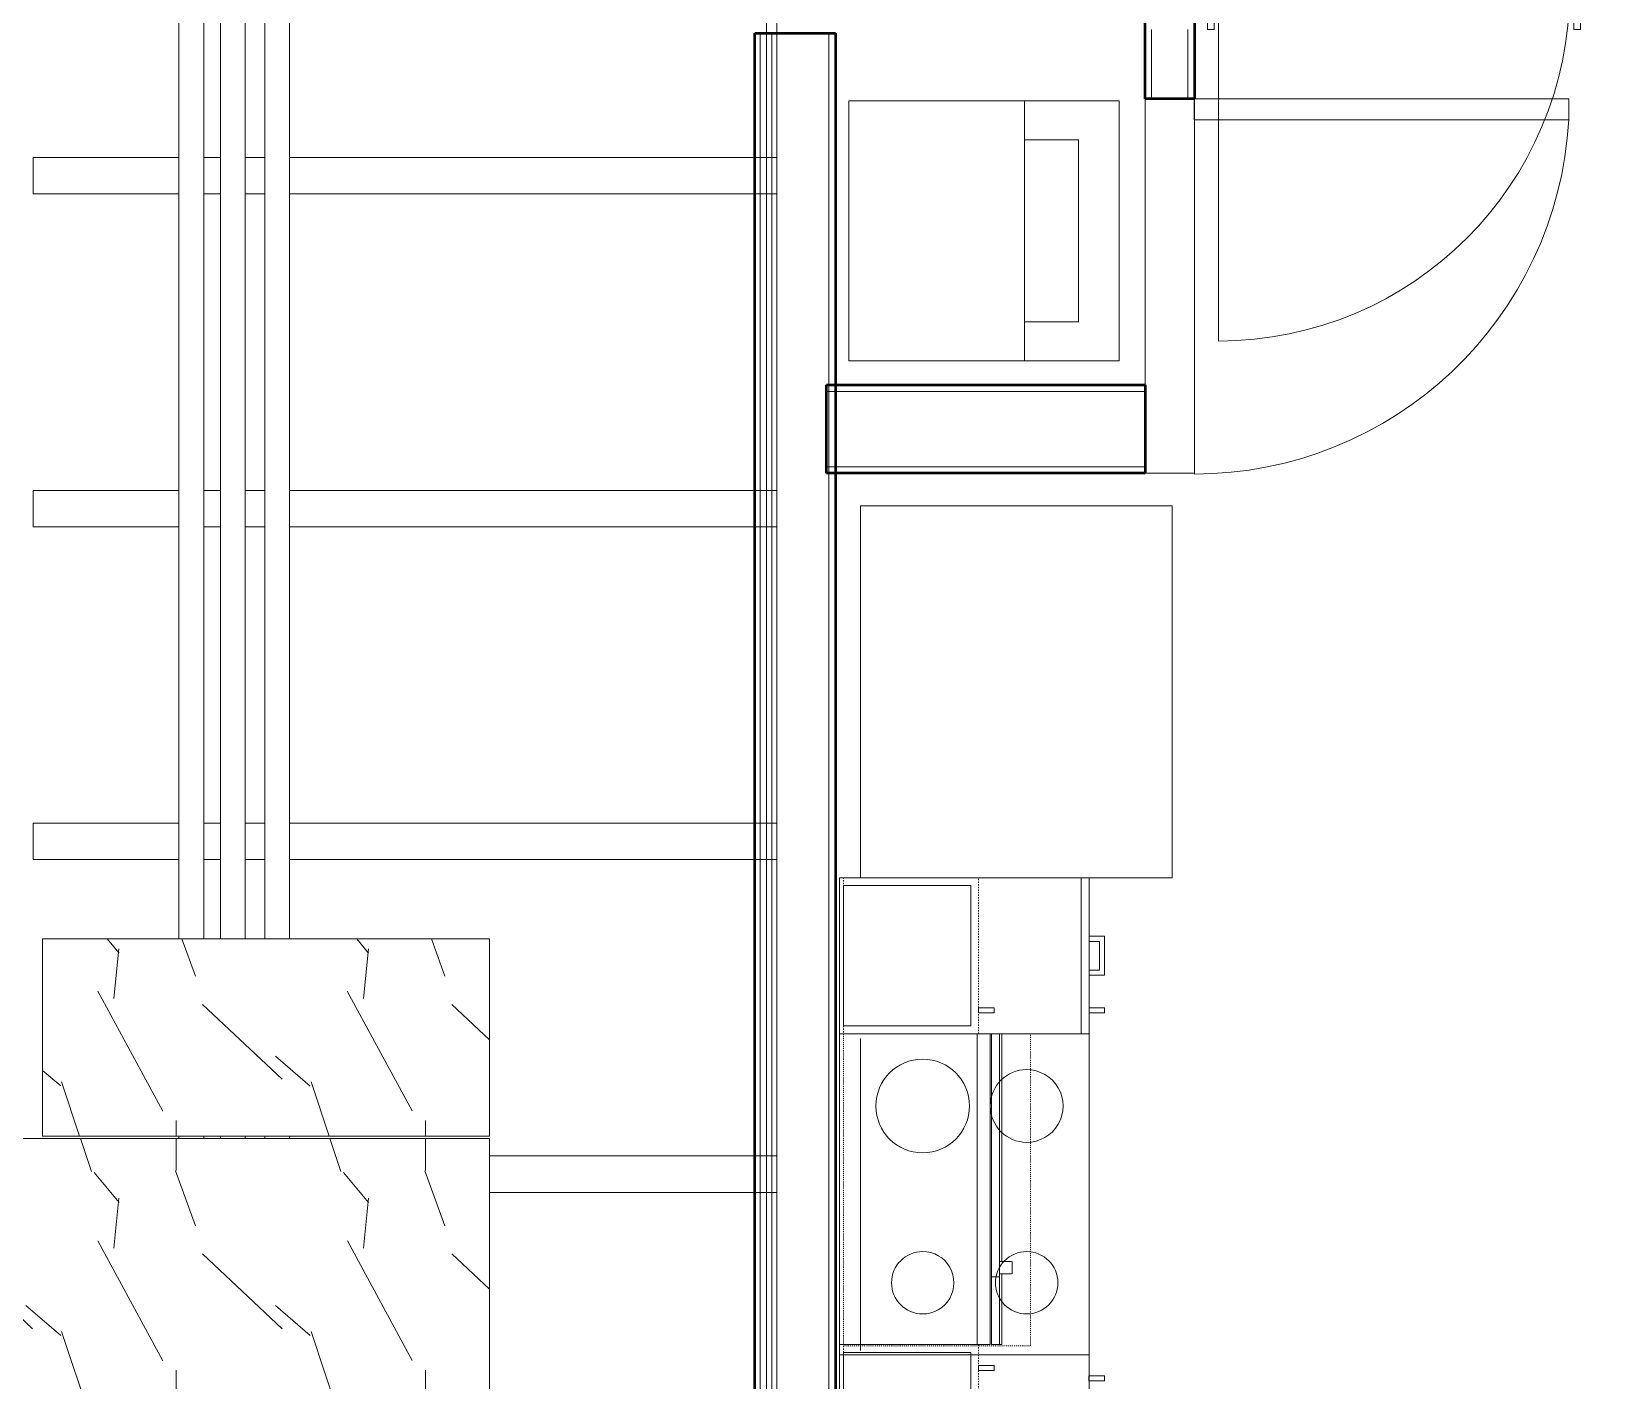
# Model space of a CAD drawing. Header units: inches. Extents: x -4218 to -1830, y 9767 to 12426.
# Drawn here: x -3479.4 to -3328.6, y 10683.9 to 10813.7 of the extents above; entities that cross this region are included whole.
import ezdxf

# ---------------------------------------------------------------- set-up
doc = ezdxf.new("R2010")
doc.units = ezdxf.units.IN
doc.header["$MEASUREMENT"] = 0
doc.linetypes.add('Dash', pattern=[0.25, 0.125, -0.125])
doc.linetypes.add('Overhead', pattern=[0.15625, 0.09375, -0.0625])
for name, color, linetype, lineweight in [('0-1', 7, 'Continuous', 5), ('0-2', 10, 'Continuous', 9), ('A-CLNG-2', 10, 'Continuous', 9), ('A-CLNG-PATT-1', 71, 'Continuous', 13), ('A-DOOR-1', 10, 'Continuous', 9), ('A-DOOR-2', 50, 'Continuous', 20), ('A-DOOR-4', 31, 'Continuous', 9), ('A-DOOR-6', 31, 'Continuous', 20), ('A-DOOR-FRAM', 31, 'Continuous', 9), ('A-DOOR-FRAM-4', 31, 'Continuous', 20), ('A-DOOR-GLAZ', 31, 'Continuous', 9), ('A-FLOR-4', 192, 'Continuous', 9), ('A-WALL-1', 7, 'Continuous', 50), ('A-WALL-2', 250, 'Continuous', 13), ('A-WALL-3', 10, 'Continuous', 9), ('A-WALL-4', 252, 'Continuous', 9), ('A-WALL-7', 113, 'Continuous', 9), ('I-WALL-1', 7, 'Continuous', 50), ('I-WALL-3', 252, 'Continuous', 9), ('P-PIPE-1', 10, 'Continuous', 9), ('P-SANR-FIXT-1', 10, 'Continuous', 9), ('Q-CASE-1', 252, 'Continuous', 9), ('Q-CASE-2', 10, 'Continuous', 9), ('Q-CASE-3', 253, 'Continuous', 9), ('Q-CASE-4', 252, 'Dash', 9), ('Q-CASE-7', 253, 'Dash', 9), ('Q-SPCQ-1', 10, 'Continuous', 9), ('Q-SPCQ-2', 91, 'Overhead', 9), ('S-BEAM', 12, 'Continuous', 9)]:
    doc.layers.add(name, color=color, linetype=linetype, lineweight=lineweight)

# ---------------------------------------------------------------- blocks, each defined once
blk = doc.blocks.new('Refrigerator_-_Side-by-Side_6047 - 36_ X 30_-1372843-BACKGROUND - RCP - 1ST FLOOR')
at = {"layer": 'Q-SPCQ-1'}
for p, q in [((-17.88, 15.58), (17.87, 15.58)), ((-17.88, -14.42), (-17.88, 15.58)), ((17.87, 15.58), (17.87, -14.42)), ((17.87, -14.42), (-17.88, -14.42))]:
    blk.add_line(p, q, dxfattribs=at)
blk = doc.blocks.new('Range - 24_ x 30_-2806124-BACKGROUND - RCP - 1ST FLOOR')
at = {"layer": 'Q-SPCQ-1'}
blk.add_line((0, -22), (30, -22), dxfattribs=at)
for centre, radius, start, end in [((6.5, -6), 3.5, 360, 180), ((23.5, -6), 3, 0, 180), ((6.5, -6), 3.5, 180, 0), ((23.5, -6), 3, 180, 0), ((6.5, -16), 4.5, 0, 180), ((23.5, -16), 3, 360, 180), ((6.5, -16), 4.5, 180, 0), ((23.5, -16), 3, 180, 0)]:
    blk.add_arc(centre, radius, start, end, dxfattribs=at)
blk = doc.blocks.new('300 Series Wall Hung Cabinet_301 - 12_ x 27_-2528054-BACKGROUND - RCP - 1ST FLOOR')
at = {"layer": 'Q-CASE-1'}
for p, q in [((-3.51, 14.69), (-4, 14.69)), ((-4, 14.69), (-4, 13.19)), ((-3.51, 13.19), (-3.51, 14.69)), ((-5.25, 0.19), (-5.25, 12.44)), ((-5.25, 12.44), (5.25, 12.44)), ((-4, 13.19), (-3.51, 13.19)), ((5.25, 12.44), (5.25, 0.19))]:
    blk.add_line(p, q, dxfattribs=at)
at = {"layer": 'Q-CASE-3'}
blk.add_line((5.25, 0.19), (-5.25, 0.19), dxfattribs=at)
at = {"layer": 'Q-CASE-4'}
for p, q in [((-6, 0.19), (-6, 13.19)), ((-6, 13.19), (6, 13.19)), ((6, 13.19), (6, 0.19))]:
    blk.add_line(p, q, dxfattribs=at)
at = {"layer": 'Q-CASE-7'}
blk.add_line((6, 0.19), (-6, 0.19), dxfattribs=at)
blk = doc.blocks.new('30quot_MicrowaveVent_11166 - 70cm miele oven-V111-BACKGROUND - RCP - 1ST FLOOR')
at = {"layer": 'Q-CASE-1'}
for p, q in [((8.88, 16.6), (7.69, 16.6)), ((7.69, 15.6), (-14.2, 15.6)), ((-14.2, 15.6), (-14.2, 15.39)), ((9.18, 15.39), (-14.2, 15.39)), ((-14.2, 15.39), (-14.2, 14.61)), ((7.69, 16.55), (7.69, 15.39)), ((8.88, 15.39), (8.88, 16.55)), ((15.68, 15.6), (8.88, 15.6)), ((9.18, 15.39), (9.18, 14.61)), ((15.68, 15.39), (9.18, 15.39)), ((9.18, 15.39), (9.18, 14.61)), ((15.68, 15.39), (15.68, 15.6)), ((15.68, 15.39), (15.68, 14.61)), ((-14.2, 14.61), (9.18, 14.61)), ((-14.2, 14.49), (-14.2, 13.23)), ((15.68, 14.49), (-14.2, 14.49)), ((9.18, 14.61), (15.68, 14.61)), ((15.68, 13.23), (15.68, 14.49)), ((-14.2, 13.23), (-14.2, 0.37)), ((-14.2, 13.23), (15.68, 13.23)), ((15.68, 0.37), (15.68, 13.23))]:
    blk.add_line(p, q, dxfattribs=at)
at = {"layer": 'Q-CASE-3'}
for p, q in [((-14.2, 0.37), (-14.2, 0)), ((15.68, 0), (15.68, 0.37)), ((-14.2, 0), (15.68, 0))]:
    blk.add_line(p, q, dxfattribs=at)
blk = doc.blocks.new('SWING - SINGLE - FLUSH - 36_ x 80_ - OFFSET PIVOT DOOR AT MAGIC PAK AND WASHER_DRYER-3199415-BACKGROUND - RCP - 1ST FLOOR')
at = {"layer": 'A-DOOR-1'}
blk.add_arc((18, -2.37), 36.07, 180, 266.8211, dxfattribs=at)
at = {"layer": 'A-DOOR-2'}
for p, q in [((16, -2.37), (16, -38.39)), ((18, -2.37), (16, -2.37)), ((18, -2.37), (18, -38.39)), ((18, -38.39), (16, -38.39))]:
    blk.add_line(p, q, dxfattribs=at)
blk = doc.blocks.new('Stacked Washer and Dryer - 26_x25_ - Private-1372850-BACKGROUND - RCP - 1ST FLOOR')
at = {"layer": 'P-SANR-FIXT-1'}
for p, q in [((26, 12.5), (0, 12.5)), ((0, -12.5), (0, 12.5)), ((16.90625, -12.5), (16.90625, 12.5)), ((26, 12.5), (26, -12.5)), ((22.09375, 8.75), (16.90625, 8.75)), ((22.09375, -8.75), (22.09375, 8.75)), ((16.90625, -8.75), (22.09375, -8.75)), ((0, -12.5), (26, -12.5))]:
    blk.add_line(p, q, dxfattribs=at)
blk = doc.blocks.new('Base Cabinet Corner 197 - Base Cabinet Corner 197-2569781-BACKGROUND - RCP - 1ST FLOOR')
at = {"layer": 'Q-CASE-2'}
for p, q in [((0.74, 36), (-23.26, 36)), ((-23.26, 36), (-23.26, 0)), ((0.74, 23.25), (0.74, 36)), ((0.74, 24), (0.74, 36)), ((0.73, 34), (0.73, 33.51)), ((2.23, 34), (0.73, 34)), ((0.73, 33.51), (2.23, 33.51)), ((2.23, 33.51), (2.23, 34)), ((10.73, 25.5), (10.24, 25.5)), ((10.24, 25.5), (10.24, 24)), ((10.73, 24), (10.73, 25.5)), ((12.74, 24), (0.74, 24)), ((0.74, 23.25), (0.74, 24)), ((12.74, 23.25), (0.74, 23.25)), ((10.24, 24), (10.73, 24)), ((12.74, 0), (12.74, 24)), ((-23.26, 0), (12.74, 0))]:
    blk.add_line(p, q, dxfattribs=at)
blk = doc.blocks.new('300 Series Wall Hung Cabinet_301 - 15_ x 27_-2760267-BACKGROUND - RCP - 1ST FLOOR')
at = {"layer": 'Q-CASE-1'}
for p, q in [((-6.75, -12.44), (-6.75, -0.19)), ((6.75, -0.19), (6.75, -12.44)), ((6.75, -12.44), (-6.75, -12.44)), ((-5.01, -13.19), (-5.5, -13.19)), ((-5.5, -13.19), (-5.5, -14.69)), ((-5.01, -14.69), (-5.01, -13.19)), ((-5.5, -14.69), (-5.01, -14.69))]:
    blk.add_line(p, q, dxfattribs=at)
at = {"layer": 'Q-CASE-3'}
blk.add_line((-6.75, -0.19), (6.75, -0.19), dxfattribs=at)
at = {"layer": 'Q-CASE-4'}
for p, q in [((-7.5, -0.19), (-7.5, -13.19)), ((7.5, -1.81), (7.5, -0.19)), ((-7.5, -13.19), (7.5, -13.19))]:
    blk.add_line(p, q, dxfattribs=at)
at = {"layer": 'Q-CASE-7'}
for p, q in [((7.5, -0.19), (-7.5, -0.19)), ((7.5, -13.19), (7.5, -1.81))]:
    blk.add_line(p, q, dxfattribs=at)
blk = doc.blocks.new('Single Door 1 Drawer 211 - 211 Base Cabinet Single Door1 Drawer 15_-2709781-BACKGROUND - RCP - 1ST FLOOR')
at = {"layer": 'Q-CASE-2'}
for p, q in [((-5.64, 24), (-5.64, 25.5)), ((-5.64, 25.5), (-1.89, 25.5)), ((-2.39, 25), (-5.14, 25)), ((-5.14, 24), (-5.14, 25)), ((-2.39, 24), (-2.39, 25)), ((-1.89, 25.5), (-1.89, 24)), ((1.73, 25.5), (1.24, 25.5)), ((1.24, 25.5), (1.24, 24)), ((1.73, 24), (1.73, 25.5)), ((-11.26, 24), (3.74, 24)), ((-11.26, 23.25), (-11.26, 24)), ((3.74, 23.25), (-11.26, 23.25)), ((-11.26, 23.25), (-11.26, 0)), ((-5.64, 24), (-5.14, 24)), ((-1.89, 24), (-2.39, 24)), ((1.24, 24), (1.73, 24)), ((3.74, 24), (3.74, 23.25)), ((3.74, 0), (3.74, 23.25)), ((-11.26, 0), (3.74, 0))]:
    blk.add_line(p, q, dxfattribs=at)
blk = doc.blocks.new('Range_Hood_386 - 30_ Wide-V94-BACKGROUND - RCP - 1ST FLOOR')
at = {"layer": 'Q-SPCQ-2'}
for p, q in [((15, 6), (-15, 6)), ((-15, 6), (-15, -12)), ((15, -12), (15, 6)), ((-15, -12), (15, -12))]:
    blk.add_line(p, q, dxfattribs=at)
blk = doc.blocks.new('CTR - 1st Phase - Unit Layouts_rvt-1-BACKGROUND - RCP - 1ST FLOOR')
at = {"layer": 'A-WALL-1'}
for p, q in [((-3372.27, 10807.18), (-3372.27, 10814.49)), ((-3367.52, 10814.49), (-3367.52, 10807.18)), ((-3367.52, 10807.18), (-3372.27, 10807.18))]:
    blk.add_line(p, q, dxfattribs=at)
at = {"layer": 'A-WALL-2'}
for p, q in [((-3371.65, 10813.86), (-3371.65, 10807.18)), ((-3368.15, 10813.86), (-3368.15, 10807.18)), ((-3372.27, 10779.05), (-3402.92, 10779.05)), ((-3372.27, 10771.8), (-3402.92, 10771.8))]:
    blk.add_line(p, q, dxfattribs=at)
at = {"layer": 'A-WALL-3'}
for p, q in [((-3372.27, 10807.18), (-3372.27, 10779.68)), ((-3367.52, 10771.18), (-3367.52, 10807.18)), ((-3367.52, 10771.18), (-3372.27, 10771.18))]:
    blk.add_line(p, q, dxfattribs=at)
at = {"layer": 'A-WALL-4'}
for p, q in [((-3368.15, 10807.18), (-3372.27, 10807.18)), ((-3367.52, 10807.18), (-3368.12, 10807.18)), ((-3372.27, 10779.68), (-3372.27, 10771.18))]:
    blk.add_line(p, q, dxfattribs=at)
at = {"layer": 'A-WALL-7'}
for p, q in [((-3399.65, 10732.3), (-3401.65, 10732.3)), ((-3401.65, 10732.3), (-3401.65, 10650.41)), ((-3401.65, 10650.41), (-3401.65, 10732.3)), ((-3401.65, 10732.3), (-3399.65, 10732.3)), ((-3377.65, 10732.3), (-3399.65, 10732.3)), ((-3377.65, 10726.67), (-3377.65, 10732.3)), ((-3377.65, 10732.3), (-3377.65, 10726.67)), ((-3377.65, 10726.17), (-3377.65, 10726.67)), ((-3377.65, 10723.42), (-3377.65, 10726.17)), ((-3377.65, 10726.17), (-3377.65, 10723.42)), ((-3377.65, 10722.92), (-3377.65, 10723.42)), ((-3377.65, 10719.8), (-3377.65, 10722.92)), ((-3377.65, 10722.92), (-3377.65, 10719.8)), ((-3377.65, 10719.31), (-3377.65, 10719.8)), ((-3377.65, 10684.41), (-3377.65, 10719.31)), ((-3377.65, 10719.31), (-3377.65, 10684.41))]:
    blk.add_line(p, q, dxfattribs=at)
at = {"layer": 'I-WALL-1'}
for p, q in [((-3402.92, 10779.68), (-3372.27, 10779.68)), ((-3402.92, 10771.18), (-3402.92, 10779.68)), ((-3372.27, 10779.68), (-3372.27, 10771.18)), ((-3372.27, 10771.18), (-3402.92, 10771.18))]:
    blk.add_line(p, q, dxfattribs=at)
at = {"layer": '0-2'}
for name, p in [('Stacked Washer and Dryer - 26_x25_ - Private-1372850-BACKGROUND - RCP - 1ST FLOOR', (-3400.77, 10794.49)), ('Base Cabinet Corner 197 - Base Cabinet Corner 197-2569781-BACKGROUND - RCP - 1ST FLOOR', (-3378.39, 10650.41))]:
    blk.add_blockref(name, p, dxfattribs=at)
for name, p, rotation in [('SWING - SINGLE - FLUSH - 36_ x 80_ - OFFSET PIVOT DOOR AT MAGIC PAK AND WASHER_DRYER-3199415-BACKGROUND - RCP - 1ST FLOOR', (-3369.9, 10789.18), 89.99999999996366), ('Refrigerator_-_Side-by-Side_6047 - 36_ X 30_-1372843-BACKGROUND - RCP - 1ST FLOOR', (-3385.23, 10750.17), 269.9999999999548), ('Single Door 1 Drawer 211 - 211 Base Cabinet Single Door1 Drawer 15_-2709781-BACKGROUND - RCP - 1ST FLOOR', (-3401.65, 10721.03), 269.9999999999845), ('300 Series Wall Hung Cabinet_301 - 15_ x 27_-2760267-BACKGROUND - RCP - 1ST FLOOR', (-3401.46, 10724.8), 89.9999999999813), ('30quot_MicrowaveVent_11166 - 70cm miele oven-V111-BACKGROUND - RCP - 1ST FLOOR', (-3401.65, 10703.09), 269.9999999999793), ('Range_Hood_386 - 30_ Wide-V94-BACKGROUND - RCP - 1ST FLOOR', (-3389.27, 10702.3), 269.999999999968), ('Range - 24_ x 30_-2806124-BACKGROUND - RCP - 1ST FLOOR', (-3377.65, 10716.85), 269.9999999999595), ('300 Series Wall Hung Cabinet_301 - 12_ x 27_-2528054-BACKGROUND - RCP - 1ST FLOOR', (-3401.46, 10681.41), 269.9999999999813)]:
    blk.add_blockref(name, p, dxfattribs=dict(at, rotation=rotation))
blk = doc.blocks.new('CTR - 1st Phase - Common Walls_rvt-1-BACKGROUND - RCP - 1ST FLOOR')
at = {"layer": 'A-CLNG-PATT-1'}
h = blk.add_hatch(dxfattribs=at)
h.set_pattern_fill('FP_2', color=256, style=0, pattern_type=2)
h.set_pattern_definition([(108.435, (6.24, 0), (-23.9995167, 47.999875), [9.107, -66.787]), (139.399, (3.36, 8.64), (-144.0005735, 119.9994401), [4.425, -216.844]), (136.848, (24, 11.52), (-360.00235884, 335.99803914), [10.527, -515.834]), (109.983, (16.32, 18.72), (-71.99926767, 192.0004429), [5.618, -275.295]), (90, (14.4, 0), (-24, 24), [4.8, -19.2]), (118.443, (14.4, 4.8), (168.000806133, -311.999948405), [13.101, -641.971]), (84.289, (8.16, 16.32), (-24.00143285, -215.9997167), [4.824, -236.373]), (129.806, (8.64, 21.12), (96.0006462, -119.9991583), [3.749, -183.697])])
h.paths.add_polyline_path([(-3498.84, 10649.86), (-3435.32, 10649.86), (-3435.32, 10668.81), (-3497.3, 10668.81), (-3497.3, 10666.89), (-3498.93, 10666.89), (-3498.93, 10649.86)], flags=0)
h.paths.add_polyline_path([(-3498.93, 10669.06), (-3435.32, 10669.06), (-3435.32, 10707.21), (-3498.93, 10707.21), (-3498.93, 10706.89), (-3497.3, 10706.89), (-3497.3, 10704.89), (-3498.93, 10704.89), (-3498.93, 10702.82)], flags=0)
h.paths.add_polyline_path([(-3478.3, 10707.46), (-3435.32, 10707.46), (-3435.32, 10726.41), (-3478.3, 10726.41), (-3478.3, 10712.68)], flags=0)
at = {"layer": 'A-CLNG-2'}
for p, q in [((-3478.3, 10707.46), (-3478.3, 10726.41)), ((-3478.3, 10726.41), (-3435.32, 10726.41)), ((-3435.32, 10726.41), (-3435.32, 10707.46)), ((-3497.55, 10707.21), (-3435.32, 10707.21)), ((-3435.32, 10707.46), (-3478.3, 10707.46)), ((-3435.32, 10707.21), (-3435.32, 10669.06))]:
    blk.add_line(p, q, dxfattribs=at)
at = {"layer": 'A-WALL-2'}
for p, q in [((-3409.3, 10813.49), (-3409.3, 10450.91)), ((-3408.67, 10813.49), (-3408.67, 10451.54)), ((-3408.17, 10813.49), (-3408.17, 10452.04)), ((-3402.67, 10813.49), (-3402.67, 10457.54))]:
    blk.add_line(p, q, dxfattribs=at)
at = {"layer": 'I-WALL-1'}
for p, q in [((-3409.8, 10450.41), (-3409.8, 10813.49)), ((-3409.8, 10813.49), (-3402.05, 10813.49)), ((-3402.05, 10813.49), (-3402.05, 10458.16))]:
    blk.add_line(p, q, dxfattribs=at)
at = {"layer": 'I-WALL-3'}
for p in [(-3409.8, 10450.41), (-3407.67, 10813.49)]:
    blk.add_line(p, (-3409.8, 10813.49), dxfattribs=at)
at = {"layer": 'P-PIPE-1'}
for p, q in [((-3465.19, 10726.41), (-3465.19, 10949.97)), ((-3462.81, 10949.97), (-3462.81, 10726.41)), ((-3461.19, 10726.41), (-3461.19, 10949.97)), ((-3458.81, 10949.97), (-3458.81, 10726.41)), ((-3456.94, 10726.41), (-3456.94, 10949.97)), ((-3454.57, 10949.97), (-3454.57, 10726.41)), ((-3465.19, 10707.21), (-3465.19, 10707.46)), ((-3462.81, 10707.46), (-3462.81, 10707.21)), ((-3461.19, 10707.21), (-3461.19, 10707.46)), ((-3458.81, 10707.46), (-3458.81, 10707.21)), ((-3456.94, 10707.21), (-3456.94, 10707.46)), ((-3454.57, 10707.46), (-3454.57, 10707.21))]:
    blk.add_line(p, q, dxfattribs=at)
blk = doc.blocks.new('Door-Inswing-Andersen-400_Series-Single - 3_ 0-1_8_ x 7_ 11 1_2_ - 1ST FLOOR-2896445-BACKGROUND - RCP - 1ST FLOOR')
at = {"layer": 'A-DOOR-4'}
blk.add_line((16.87, 0.53), (16.87, 34.28), dxfattribs=at)
blk.add_arc((16.87, 0.53), 33.75, 90, 180, dxfattribs=at)
at = {"layer": 'A-DOOR-6'}
for p, q in [((-16.87, -0.53), (-16.87, 0.53)), ((-16.87, 0.53), (-12.44, 0.53)), ((-13.19, 0.53), (-13.19, -0.78)), ((-13.19, 0.53), (-13.19, 0.47)), ((-13.19, 0.47), (-12.67, 0.47)), ((-12.67, 0.47), (-12.47, 0.22)), ((-12.47, 0.22), (-12.44, 0.03)), ((12.44, 0.53), (-12.44, 0.53)), ((-12.44, 0.03), (-12.44, -0.03)), ((16.87, 0.53), (12.44, 0.53)), ((12.47, 0.22), (12.44, 0.03)), ((12.44, 0.03), (12.44, -0.03)), ((12.67, 0.47), (12.47, 0.22)), ((13.19, 0.47), (12.67, 0.47)), ((13.19, 0.53), (13.19, -0.78)), ((13.19, 0.53), (13.19, 0.47)), ((16.87, -0.53), (16.87, 0.53)), ((-16.26, -0.54), (-16.87, -0.53)), ((-16.26, -1.19), (-16.26, -0.54)), ((-16.26, -1.19), (-12.44, -1.19)), ((-12.44, -0.03), (-13.19, -0.03)), ((-13.19, -0.78), (-12.44, -0.78)), ((-12.44, -0.87), (-12.47, -1.19)), ((-12.44, -0.78), (-12.44, -0.87)), ((12.44, -1.19), (-12.44, -1.19)), ((12.44, -0.03), (13.19, -0.03)), ((12.44, -0.78), (12.44, -0.87)), ((13.19, -0.78), (12.44, -0.78)), ((12.44, -0.87), (12.47, -1.19)), ((16.26, -1.19), (12.44, -1.19)), ((16.26, -0.54), (16.87, -0.53)), ((16.26, -1.19), (16.26, -0.54))]:
    blk.add_line(p, q, dxfattribs=at)
at = {"layer": 'A-DOOR-FRAM'}
for p, q in [((-17.94, 4.31), (-17.31, 4.31)), ((-17.94, 1), (-17.94, 4.31)), ((-17.31, 4.31), (-17.31, 1)), ((17.31, 4.31), (17.94, 4.31)), ((17.31, 1), (17.31, 4.31)), ((17.94, 4.31), (17.94, 1)), ((-17.31, 1), (-17.94, 1)), ((17.94, 1), (17.31, 1))]:
    blk.add_line(p, q, dxfattribs=at)
at = {"layer": 'A-DOOR-FRAM-4'}
for p, q in [((-18.06, -4.87), (-18.06, 1)), ((-17.69, 1), (-18.06, 1)), ((-18.06, 1), (-17.03, 1)), ((-18.06, 1), (18.06, 1)), ((-18.06, -5.22), (-18.06, 1)), ((-17.03, 1), (-17.03, -0.78)), ((17.03, 1), (17.03, -0.78)), ((18.06, 1), (17.03, 1)), ((18.06, -4.87), (18.06, 1)), ((18.06, 1), (18.06, -5.22)), ((-17.03, -0.78), (-16.45, -0.78)), ((-16.45, -0.78), (-16.45, -1.22)), ((-16.45, -1.22), (-16, -1.22)), ((-16, -1.22), (-16, -2.36)), ((16.45, -1.22), (16, -1.22)), ((16, -1.22), (16, -2.36)), ((16.45, -0.78), (16.45, -1.22)), ((17.03, -0.78), (16.45, -0.78)), ((-16, -2.36), (-16.69, -2.51)), ((-16.69, -2.51), (-16.69, -3.51)), ((16, -2.36), (16.69, -2.51)), ((16.69, -2.51), (16.69, -3.51)), ((-19.69, -3.56), (-18.06, -3.56)), ((-16.69, -3.51), (-17.03, -3.75)), ((-17.03, -3.75), (-17.03, -4.87)), ((16.69, -3.51), (17.03, -3.75)), ((17.03, -3.75), (17.03, -4.87)), ((19.69, -3.56), (18.06, -3.56)), ((-18.06, -4.87), (-17.03, -4.87)), ((18.06, -5.22), (-18.06, -5.22)), ((18.06, -4.87), (17.03, -4.87))]:
    blk.add_line(p, q, dxfattribs=at)
at = {"layer": 'A-DOOR-GLAZ'}
for p, q in [((-13.19, -0.19), (-12.44, -0.19)), ((-12.44, -0.63), (-13.19, -0.63)), ((-12.98, -0.63), (-12.98, -0.19)), ((12.44, -0.03), (-12.44, -0.03)), ((12.44, -0.19), (-12.44, -0.19)), ((12.44, -0.63), (-12.44, -0.63)), ((12.44, -0.78), (-12.44, -0.78)), ((13.19, -0.19), (12.44, -0.19)), ((12.44, -0.63), (13.19, -0.63)), ((12.98, -0.63), (12.98, -0.19))]:
    blk.add_line(p, q, dxfattribs=at)
blk = doc.blocks.new('Dimension Lumber - LVL - 3_5X5_5-V261-BACKGROUND - RCP - 1ST FLOOR')
at = {"layer": 'S-BEAM'}
for p, q in [((-35.77, 1.75), (-35.77, -1.75)), ((-35.77, 1.75), (-21.74, 1.75)), ((-19.36, 1.75), (-17.74, 1.75)), ((-15.36, 1.75), (-13.5, 1.75)), ((-11.12, 1.75), (33.65, 1.75)), ((33.67, 1.75), (34.15, 1.75)), ((34.17, 1.75), (34.77, 1.75)), ((34.79, 1.75), (35.77, 1.75)), ((-35.77, -1.75), (-21.74, -1.75)), ((-19.36, -1.75), (-17.74, -1.75)), ((-15.36, -1.75), (-13.5, -1.75)), ((-11.12, -1.75), (33.65, -1.75)), ((33.67, -1.75), (34.15, -1.75)), ((34.18, -1.75), (34.77, -1.75)), ((34.8, -1.75), (35.77, -1.75))]:
    blk.add_line(p, q, dxfattribs=at)
blk = doc.blocks.new('Dimension Lumber - LVL - 3_5X5_5-V262-BACKGROUND - RCP - 1ST FLOOR')
at = {"layer": 'S-BEAM'}
for p, q in [((-35.77, 1.75), (-35.77, -1.75)), ((-35.77, 1.75), (-21.74, 1.75)), ((-19.36, 1.75), (-17.74, 1.75)), ((-15.36, 1.75), (-13.5, 1.75)), ((-11.12, 1.75), (33.65, 1.75)), ((33.65, 1.75), (35.77, 1.75)), ((-35.77, -1.75), (-21.74, -1.75)), ((-19.36, -1.75), (-17.74, -1.75)), ((-15.36, -1.75), (-13.5, -1.75)), ((-11.12, -1.75), (33.65, -1.75)), ((33.65, -1.75), (35.77, -1.75))]:
    blk.add_line(p, q, dxfattribs=at)
blk = doc.blocks.new('Dimension Lumber - LVL - 3_5X5_5-2690756-BACKGROUND - RCP - 1ST FLOOR')
at = {"layer": 'S-BEAM'}
for p, q in [((18.6, 1.75), (44.13, 1.75)), ((44.13, 1.75), (46.25, 1.75)), ((-45.25, -1.75), (-45.01, -1.75)), ((18.6, -1.75), (44.13, -1.75)), ((44.13, -1.75), (46.25, -1.75))]:
    blk.add_line(p, q, dxfattribs=at)

msp = doc.modelspace()

# ---------------------------------------------------------------- linework, layer by layer
at = {"layer": 'A-FLOR-4'}
for p, q in [((-3407.67, 10450.69), (-3407.67, 10842.51)), ((-3408.67, 10830.04), (-3408.67, 10801.54)), ((-3408.67, 10798.04), (-3408.67, 10769.54)), ((-3408.67, 10766.04), (-3408.67, 10737.54)), ((-3408.67, 10734.04), (-3408.67, 10705.54)), ((-3408.67, 10702.04), (-3408.67, 10673.54))]:
    msp.add_line(p, q, dxfattribs=at)

# ---------------------------------------------------------------- block references
at = {"layer": '0-1'}
for name in ['CTR - 1st Phase - Unit Layouts_rvt-1-BACKGROUND - RCP - 1ST FLOOR', 'CTR - 1st Phase - Common Walls_rvt-1-BACKGROUND - RCP - 1ST FLOOR']:
    msp.add_blockref(name, (0, 0), dxfattribs=at)
at = {"layer": 'A-DOOR-4', "rotation": 180}
msp.add_blockref('Door-Inswing-Andersen-400_Series-Single - 3_ 0-1_8_ x 7_ 11 1_2_ - 1ST FLOOR-2896445-BACKGROUND - RCP - 1ST FLOOR', (-3348.32, 10818.18), dxfattribs=at)
at = {"layer": 'S-BEAM'}
for name, p in [('Dimension Lumber - LVL - 3_5X5_5-V261-BACKGROUND - RCP - 1ST FLOOR', (-3443.45, 10799.79)), ('Dimension Lumber - LVL - 3_5X5_5-V262-BACKGROUND - RCP - 1ST FLOOR', (-3443.45, 10767.79)), ('Dimension Lumber - LVL - 3_5X5_5-V262-BACKGROUND - RCP - 1ST FLOOR', (-3443.45, 10735.79)), ('Dimension Lumber - LVL - 3_5X5_5-2690756-BACKGROUND - RCP - 1ST FLOOR', (-3453.92, 10703.79))]:
    msp.add_blockref(name, p, dxfattribs=at)

doc.saveas('drawing.dxf')
